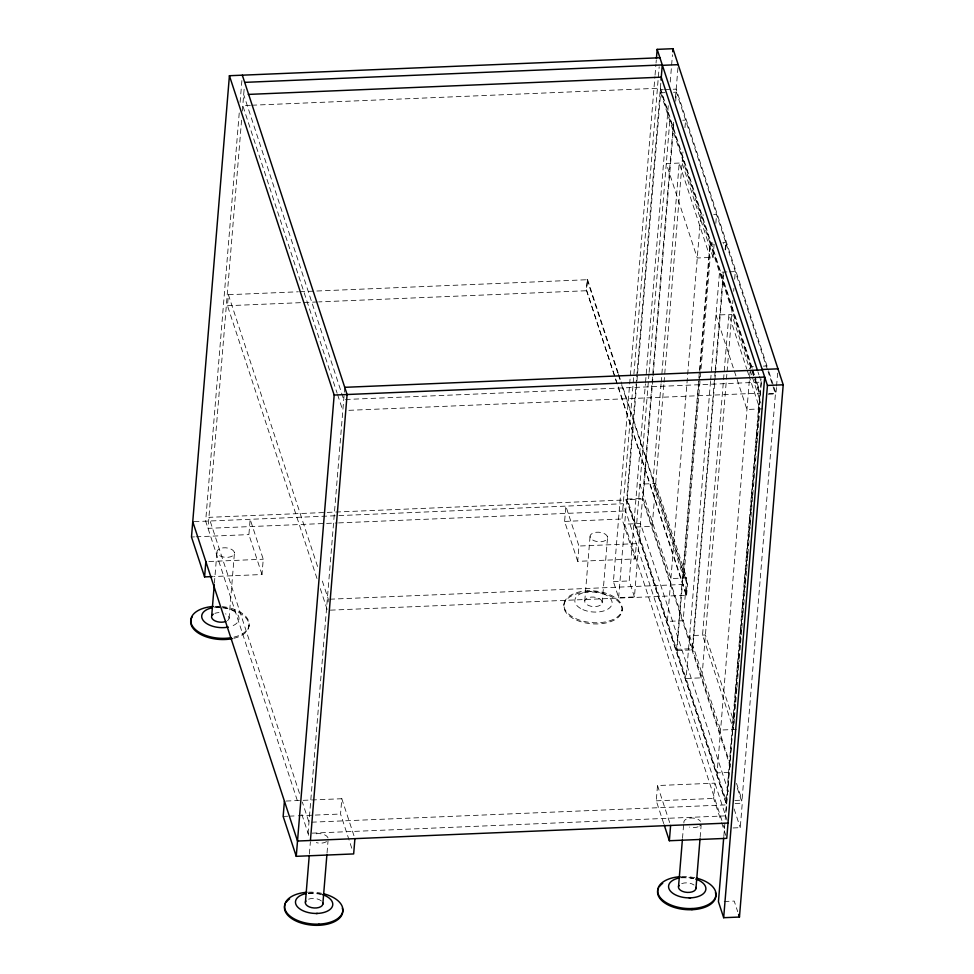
<?xml version="1.0" encoding="UTF-8"?>
<svg xmlns="http://www.w3.org/2000/svg" width="974" height="974" viewBox="0 0 974 974"><rect width="100%" height="100%" fill="white"/><g stroke="black" fill="none" stroke-linecap="round" stroke-linejoin="round"><path stroke-width="0.73" stroke-dasharray="4.87 3.65" d="M239.227 112.972L205.66 521.163L298.117 802.966M240.091 102.392L242.209 76.69M241.576 120.167L208.022 528.346L337.101 522.965M242.331 111.085L244.194 88.415M316.988 578.519L227.49 305.714L228.391 294.708L298.324 291.786M214.39 583.231L216.995 551.564M229.06 618.417L234.393 553.573M261.994 574.526L248.894 534.604L250.148 519.312L263.248 559.222L261.994 574.526L213.647 576.535M248.942 626.513L249.04 625.332M344.735 387.323L308.064 833.318L725.667 815.871L761.583 378.959M328.08 602.017L328.311 599.266L321.213 577.619M309.391 853.954L310.377 841.889M327.045 852.944L328.031 840.879M351.784 848.232L340.559 814.021L341.813 798.729L285.93 801.054M577.692 561.341L564.603 521.419L565.857 506.127L578.946 546.037L577.692 561.341L635.097 558.942L636.351 543.65L578.946 546.037M618.271 373.249L587.456 279.307L586.251 290.739L318.705 301.903M330.442 610.15L686.597 595.272L586.543 290.313L587.456 279.307M563.885 604.976L563.983 603.795M584.765 600.824L590.098 535.98M587.724 591.985L587.821 590.804M602.176 602.845L607.508 537.989M673.46 122.286L634.439 596.916L618.648 597.573L613.413 581.612L654.93 76.654M655.052 75.132L655.928 64.528M656.05 63.006L656.306 59.974M635.097 558.942L621.996 519.02L659.179 66.816M618.648 597.573L661.054 79.917M715.135 371.289L692.331 648.672L676.553 649.329L627.244 499.053L636.838 382.344M636.959 380.822L637.459 374.759M637.593 373.249L660.64 92.834L664.95 92.652M622.045 610.929A29.244 15.888 4.7 0 0 580.48 592.837A29.244 15.888 4.7 0 0 576.377 620.085A29.244 15.888 4.7 0 0 622.045 610.929L622.143 609.748A29.244 15.888 4.7 0 0 580.577 591.656A29.244 15.888 4.7 0 0 576.474 618.904A29.244 15.888 4.7 0 0 622.143 609.748M634.439 596.916L629.204 580.942L645.409 383.817M645.531 382.307L668.347 104.802M670.222 82.06L672.462 54.763M649.013 373.785L636.412 526.995L652.19 526.337L663.915 383.853M649.122 372.385L669.808 120.776L672.681 120.654M675.457 98.021L677.953 67.705M692.331 648.672L643.035 498.396L673.935 122.48M675.676 101.259L676.431 92.165L673.558 92.287M661.054 383.829L652.848 483.628L683.821 578.032L700.233 378.423M661.176 382.319L679.207 163.06L710.168 257.453L700.355 376.914M664.037 382.332L682.981 151.944M684.966 127.691L685.599 120.106L682.725 120.228M663.744 823.639L656.269 800.835L657.523 785.543L714.928 783.145L713.662 798.436L721.15 821.24M676.553 649.329L698.735 379.531M698.857 378.022L699.356 371.958M699.478 370.437L709.949 243.11L660.64 92.834M713.212 244.194L710.338 244.316L759.635 394.592L726.239 800.823L676.942 650.535L699.868 371.63M699.989 370.12L710.338 244.316M686.682 577.911L670.903 578.568L639.93 484.163L655.721 483.506L686.682 577.911L683.164 620.73L667.385 621.388L700.781 215.169L703.654 215.047M713.041 257.343L682.068 162.938L666.289 163.595L697.262 258L713.041 257.343L714.137 244.048M715.829 223.375L716.56 214.511L713.699 214.633M686.597 595.272L687.498 584.266L621.12 381.918M710.533 381.382L686.11 678.476L701.889 677.819L726.312 380.724M710.643 380.103L719.506 272.257L728.114 271.892M715.257 369.779L723.244 272.769M725.106 250.038L725.727 242.453L676.431 92.165M730.512 765.065L692.721 649.877L714.782 381.589M714.904 380.067L715.403 374.004M715.525 372.494L723.512 275.484M725.63 249.721L726.117 243.658L723.256 243.768M682.494 838.37L683.858 821.776M726.446 379.215L726.945 373.152M727.067 371.63L732.923 300.394M733.666 291.299L733.921 288.267M734.664 279.173L735.285 271.588L729.55 271.831M700.148 837.36L701.134 825.295M723.804 836.532L761.485 378.119M734.384 718.922L733.507 729.514L702.546 635.109L728.893 314.541L746.729 368.89M734.506 717.412L735.626 703.8M735.747 702.291L736.868 688.679M736.989 687.169L739.229 659.958M739.351 658.436L740.471 644.837M740.593 643.315L741.713 629.715M741.847 628.193L742.955 614.594M743.089 613.072L745.329 585.861M745.451 584.351L746.571 570.74M746.693 569.23L747.813 555.618M747.935 554.109L750.175 526.885M750.297 525.376L751.417 511.764M751.538 510.254L752.659 496.643M752.78 495.133L756.262 452.788M756.384 451.279L757.504 437.667M757.626 436.157L758.746 422.546M758.88 421.036L759.866 408.934L749.542 377.474M734.859 800.458L742.03 800.153L775.426 393.934L768.096 371.581M733.081 827.961L740.264 827.656L742.273 803.185L736.6 785.896M768.79 393.593L775.974 393.301L776.448 387.542M776.558 386.106L777.629 373.152M217.007 607.204L218.31 607.046M590.11 591.62L591.425 591.462M250.367 105.302L242.782 105.618L337.138 393.228M251.889 105.229L660.372 88.171L752.354 368.562M663.27 89.681L660.396 89.803L760.183 393.959M664.706 89.62L676.187 89.133L768.401 370.23M709.949 243.11L712.81 242.989M722.854 242.575L725.727 242.453M299.846 291.725L587.152 279.721M586.543 290.313L686.159 595.297L687.072 584.278L620.682 381.942M227.49 305.714L317.183 301.977M753.34 366.541L750.479 366.65L717.071 772.881L732.862 772.212M763.385 366.114L766.258 365.993M348.899 410.322L760.414 393.131L755.203 377.23M768.255 394.239L775.426 393.934M762.739 408.824L746.948 409.482L715.987 315.077L731.766 314.419L749.603 368.769M627.244 499.053L643.035 498.396M194.179 521.65L623.263 503.728L727.079 820.181M338.611 522.904L625.612 510.912M191.488 537.003L194.508 536.869M196.03 536.808L248.894 534.604M564.603 521.419L621.996 519.02M208.862 561.499L263.248 559.222M613.413 581.612L629.204 580.942M329.833 599.205L687.498 584.266M676.942 650.535L692.721 649.877M736.381 729.392L720.602 730.05L689.629 635.645L705.407 634.987L734.031 722.245M283.154 816.419L287.695 816.224M289.205 816.163L296.753 815.847M298.263 815.786L340.559 814.021M656.269 800.835L713.662 798.436M735.09 803.489L742.273 803.185M724.181 901.498L734.226 901.072L737.72 911.725M328.043 838.005L327.447 836.885A8.778 4.76 4.7 0 0 313.945 834.341M768.876 371.678L773.6 386.094M774.074 387.53L775.974 393.301M726.117 243.658L767.634 370.181M758.003 372.007L758.953 374.893M759.428 376.341L761.327 382.125L343.725 399.559L243.683 94.6M752.829 370.01L754.728 375.794M750.065 370.205L751.94 375.927M752.415 377.352L760.864 403.102M747.204 370.327L749.079 376.037M618.746 374.698L620.645 380.481M587.018 279.319L617.93 373.541M618.32 374.71L620.304 380.761M736.527 783.388L742.03 800.153M730.451 767.147L642.487 499.029L626.696 499.686L726.482 803.854M728.43 791.619L640.478 523.501L624.687 524.158L723.049 823.992M734.116 808.919L740.264 827.656M723.524 825.441L724.473 828.326M721.612 822.665L725.825 835.497M657.523 785.543L670.611 825.453M337.613 394.677L342.824 410.578M228.391 294.708L317.889 567.513M320.3 588.625L327.41 610.272M341.813 798.729L353.976 835.789M299.493 793.396L208.923 517.34L626.526 499.906L726.567 804.865L308.977 822.299L302.342 802.065M301.891 814.483L309.476 837.603M227.441 620.633A8.778 4.76 4.7 0 0 229.012 617.175L228.354 615.933A8.778 4.76 4.7 0 0 225.505 613.851M214.852 613.389A8.778 4.76 4.7 0 1 218.992 612.622M222.328 606.619A29.244 15.888 4.7 0 1 248.516 620.742A29.244 15.888 4.7 0 1 233.797 637.166M219.783 606.425A29.244 15.888 4.7 0 0 214.718 606.388L214.621 607.569A29.244 15.888 4.7 0 1 219.686 607.606M222.23 607.8A29.244 15.888 4.7 0 1 248.419 621.923A29.244 15.888 4.7 0 1 233.699 638.347M214.645 607.386A18.713 10.166 4.7 0 1 237.4 614.241A18.713 10.166 4.7 0 1 229.791 626.757M681.727 883.601A8.778 4.76 4.7 0 1 694.036 885.025M700.732 824.978A8.778 4.76 4.7 0 1 699.636 826.001M698.066 826.816A8.778 4.76 4.7 0 1 689.422 827.06M683.918 823.03A8.778 4.76 4.7 0 1 690.079 818.063A8.778 4.76 4.7 0 1 700.562 821.313M681.483 877.781A29.244 15.888 4.7 0 1 693.622 878.682M681.581 876.6A29.244 15.888 4.7 0 1 695.192 877.805M680.351 877.769A18.713 10.166 4.7 0 1 693.512 878.402M308.624 899.185A8.778 4.76 4.7 0 1 322.114 901.741M326.534 841.585A8.778 4.76 4.7 0 1 316.307 842.644M308.381 893.365A29.244 15.888 4.7 0 1 321.992 894.57M308.478 892.184A29.244 15.888 4.7 0 1 322.09 893.389M308.405 893.182A18.713 10.166 4.7 0 1 320.397 893.986M607.447 536.747L606.802 535.505A8.778 4.76 4.7 0 0 596.319 532.267A8.778 4.76 4.7 0 0 590.159 537.234L590.804 538.464A8.778 4.76 4.7 0 0 601.275 541.714A8.778 4.76 4.7 0 0 607.447 536.747M602.115 601.591L601.469 600.361A8.778 4.76 4.7 0 0 590.987 597.111A8.778 4.76 4.7 0 0 584.826 602.078L585.471 603.308A8.778 4.76 4.7 0 0 595.954 606.558A8.778 4.76 4.7 0 0 602.115 601.591M234.344 552.319L233.687 551.089A8.778 4.76 4.7 0 0 223.216 547.838A8.778 4.76 4.7 0 0 217.044 552.806L217.701 554.048A8.778 4.76 4.7 0 0 228.172 557.286A8.778 4.76 4.7 0 0 234.344 552.319M582.854 609.602A18.713 10.166 4.7 0 0 612.074 603.734A18.713 10.166 4.7 0 0 585.471 592.168A18.713 10.166 4.7 0 0 582.854 609.602"/><path stroke-width="1.46" d="M659.922 57.746L229.414 75.716L191.488 537.003L204.589 576.912L212.137 576.596M204.589 576.912L205.843 561.621M214.256 584.741L211.662 616.408A8.778 4.76 4.7 0 0 211.711 617.662L212.369 618.892A8.778 4.76 4.7 0 0 225.871 621.449M284.42 801.115L283.154 816.419L296.254 856.329L353.659 853.93L354.913 838.638M296.254 856.329L334.179 395.054L229.414 75.716M305.422 902.216L309.257 855.464M310.426 840.501L347.097 394.507L242.331 75.181M318.863 925.3L318.948 924.119M322.82 904.225L326.923 854.454M656.427 58.452L657.17 49.357L672.961 48.7L783.218 384.791L739.461 917.045L723.67 917.703L718.435 901.729L723.67 838.042M661.042 80.051L662.283 64.929L244.693 82.364M672.705 51.732L672.961 48.7M334.179 395.054L764.687 377.072L726.762 838.346L669.357 840.745L670.611 825.453M678.525 886.632L682.372 839.88M691.966 909.716L692.064 908.535M695.935 888.641L700.026 838.87M723.67 917.703L767.439 385.448L657.17 49.357M316.173 913.588L317.475 913.429M689.275 898.004L690.578 897.845M662.417 65.331L678.196 64.661M248.236 94.417L661.273 77.165L757.529 370.558M762.192 369.487L777.983 368.829M344.735 387.323L762.325 369.889M767.439 385.448L783.218 384.791M728.016 823.054L297.508 841.037L192.755 521.711M738.584 914.379L739.461 917.045M664.219 825.063L669.357 840.745M212.198 615.227A8.778 4.76 4.7 0 1 213.282 614.192M231.057 637.714A29.244 15.888 4.7 0 1 192.182 625.625A29.244 15.888 4.7 0 1 213.233 606.473M228.354 627.086A18.713 10.166 4.7 0 1 203.493 620.803A18.713 10.166 4.7 0 1 212.369 607.752M232.348 638.652A29.244 15.888 4.7 0 1 200.279 634.208A29.244 15.888 4.7 0 1 192.389 616.591M695.874 887.387A8.778 4.76 4.7 0 1 689.714 892.354A8.778 4.76 4.7 0 1 679.231 889.116L678.586 887.874A8.778 4.76 4.7 0 1 679.061 885.451M696.641 878.146A29.244 15.888 4.7 0 1 709.608 903.835A29.244 15.888 4.7 0 1 662.174 899.659A29.244 15.888 4.7 0 1 680.096 876.685M715.427 892.549A29.244 15.888 4.7 0 1 685.623 909.594A29.244 15.888 4.7 0 1 658.497 888.093M659.252 886.803A29.244 15.888 4.7 0 1 662.722 883.308M695.753 879.059A18.713 10.166 4.7 0 1 701.597 894.972A18.713 10.166 4.7 0 1 672.486 893.036A18.713 10.166 4.7 0 1 679.243 877.964M322.771 902.971A8.778 4.76 4.7 0 1 316.599 907.938A8.778 4.76 4.7 0 1 306.128 904.688L305.483 903.458A8.778 4.76 4.7 0 1 305.958 901.023M323.526 893.73A29.244 15.888 4.7 0 1 336.493 919.419A29.244 15.888 4.7 0 1 289.071 915.243A29.244 15.888 4.7 0 1 306.993 892.269M342.324 908.133A29.244 15.888 4.7 0 1 312.52 925.178A29.244 15.888 4.7 0 1 285.394 903.665M286.149 902.387A29.244 15.888 4.7 0 1 289.619 898.892M322.637 894.643A18.713 10.166 4.7 0 1 328.494 910.544A18.713 10.166 4.7 0 1 299.383 908.608A18.713 10.166 4.7 0 1 306.128 893.548"/></g></svg>
